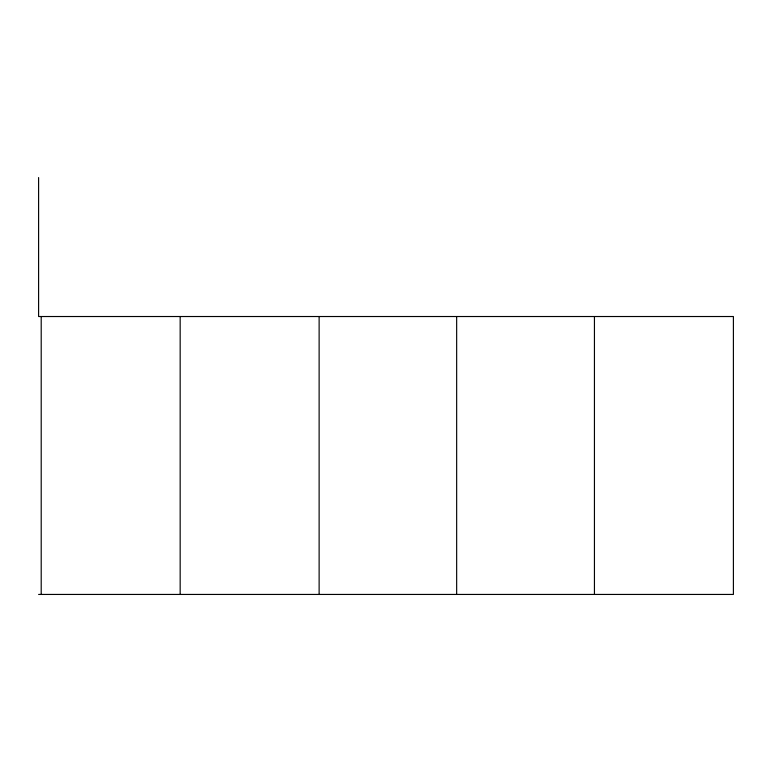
<?xml version="1.0" encoding="UTF-8"?>
<svg xmlns="http://www.w3.org/2000/svg" width="772" height="772" viewBox="0 0 772 772"><rect width="100%" height="100%" fill="white"/><g stroke="black" fill="none" stroke-linecap="round" stroke-linejoin="round"><path stroke-width="1.16" d="M38.6 594.44L733.4 594.44L733.4 316.52L38.6 316.52L38.6 177.56M594.44 316.52L594.44 594.44M456.657 316.52L456.657 594.44M319.125 316.52L319.125 594.44M180.165 316.52L180.165 594.44M41.206 316.52L41.206 594.44"/></g></svg>
